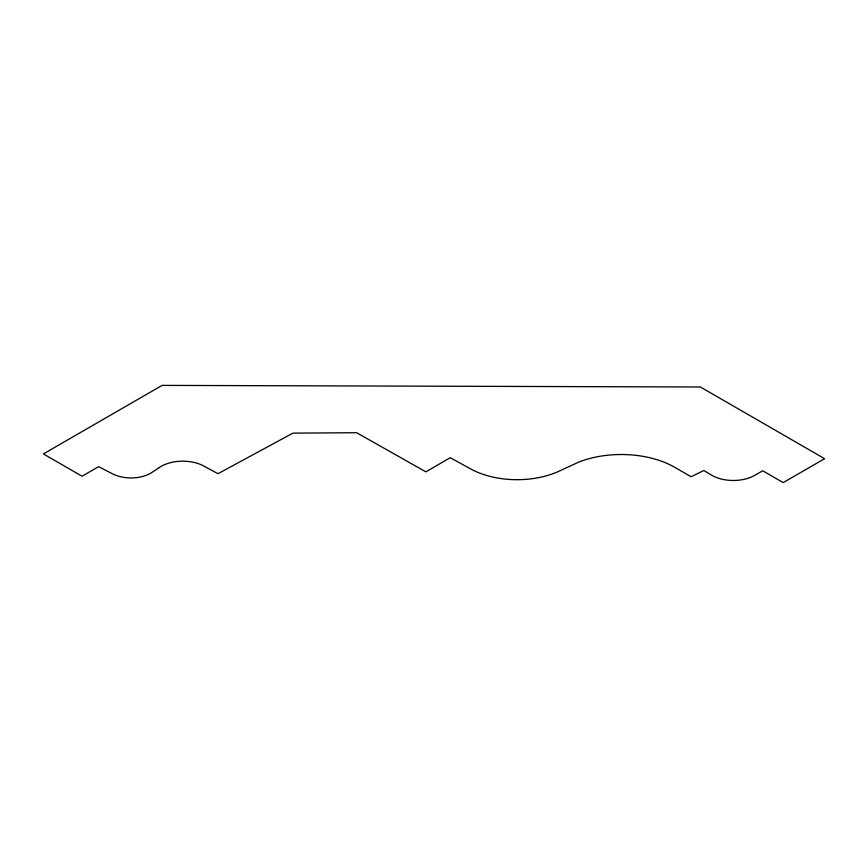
<?xml version="1.0" encoding="UTF-8"?>
<svg xmlns="http://www.w3.org/2000/svg" width="868" height="868" viewBox="0 0 868 868"><rect width="100%" height="100%" fill="white"/><g stroke="black" fill="none" stroke-linecap="round" stroke-linejoin="round"><path stroke-width="1.3" d="M159.3 467.516L151.943 472.431A27.646 15.96 0 0 1 112.645 473.895L98.605 466.669L82.048 476.228L43.4 453.921L162.099 385.392L700.378 386.987L824.6 458.705L783.196 482.608L762.733 470.803L754.476 475.48A30.196 17.436 0 0 1 711.586 475.143L703.84 470.499L691.091 476.749L674.794 467.342A75.549 43.617 0 0 0 578.815 462.058L558.634 471.378A67.107 38.745 0 0 1 470.814 469.002L450.242 457.696L425.863 471.845L356.639 432.72L292.928 433.132L217.987 473.711L204.078 466.17A30.564 17.642 0 0 0 159.3 467.516"/></g></svg>
